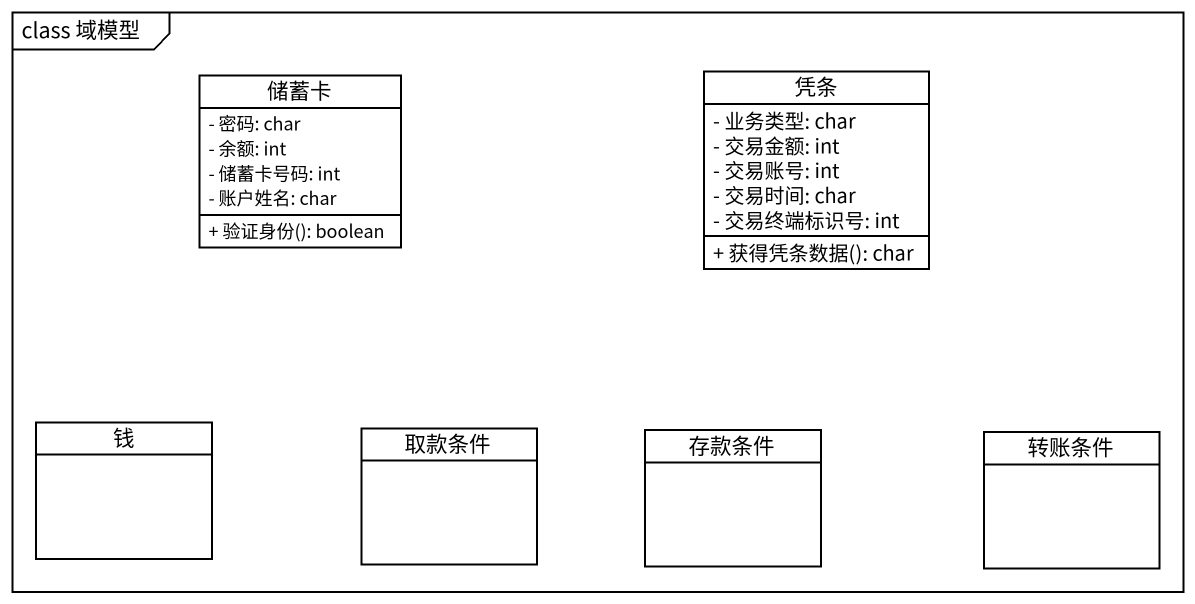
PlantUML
@startuml
mainframe class 域模型
hide circle
hide empty members
skinparam classAttributeIconSize 0
class 储蓄卡 {
  - 密码: char
  - 余额: int
  - 储蓄卡号码: int
  - 账户姓名: char
  + 验证身份(): boolean
}
class 凭条 {
  - 业务类型: char
  - 交易金额: int
  - 交易账号: int
  - 交易时间: char
  - 交易终端标识号: int
  + 获得凭条数据(): char
}
class 钱
class 取款条件
class 存款条件
class 转账条件
@enduml
